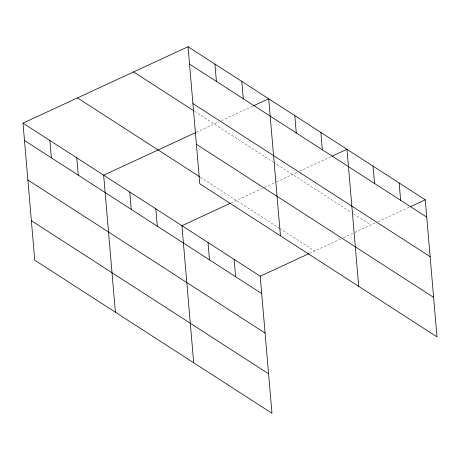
<?xml version="1.0" encoding="UTF-8"?>
<svg xmlns="http://www.w3.org/2000/svg" width="460" height="460" viewBox="0 0 460 460"><rect width="100%" height="100%" fill="white"/><g stroke="black" fill="none" stroke-linecap="round" stroke-linejoin="round"><path stroke-width="0.34" stroke-dasharray="2.3 1.72" d="M196.374 132.25L218.764 121.883M221.358 120.681L253.132 105.972M231.207 202.883L263.81 187.783M264.448 187.49L275.925 182.177M276.563 181.884L297.045 172.402M299.638 171.201L331.407 156.492M309.482 253.402L342.091 238.303M343.367 237.716L354.206 232.697M354.844 232.403L375.325 222.922M377.919 221.72L409.687 207.011M194.511 111.257L272.935 161.874M273.527 162.254L351.216 212.388M353.591 213.923L370.783 225.02M200.221 177.134L279.088 228.039M279.686 228.419L314.669 250.999"/><path stroke-width="0.69" d="M23 123.125L260.21 276.213L271.958 413.281L34.753 260.193L23 123.125L188.042 46.719L425.247 199.807L437 336.875L199.789 183.787L188.042 46.719M195.736 132.543L103.649 175.174L115.402 312.242M253.782 105.673L268.692 98.768L280.445 235.836M230.558 203.182L181.93 225.693L193.683 362.762M332.057 156.187L346.972 149.287L358.719 286.356M260.21 276.213L308.838 253.702M410.337 206.707L425.247 199.807M189.531 64.066L426.736 217.154M192.918 103.575L430.123 256.663M133.578 71.932L193.919 110.871M196.403 144.279L433.613 297.367M77.464 97.911L199.629 176.749M24.489 140.478L261.694 293.566M27.876 179.986L265.081 333.074M31.366 220.691L268.571 373.779M399.153 182.965L400.643 200.318M373.066 166.123L374.549 183.477M320.879 132.445L322.368 149.799M294.785 115.604L296.274 132.957M241.81 81.414L243.294 98.768M234.117 259.377L235.6 276.724M214.923 64.066L216.413 81.42M208.023 242.535L209.507 259.888M155.836 208.857L157.326 226.211M129.743 192.015L131.232 209.369M76.768 157.826L78.257 175.179M49.881 140.478L51.37 157.826"/></g></svg>
